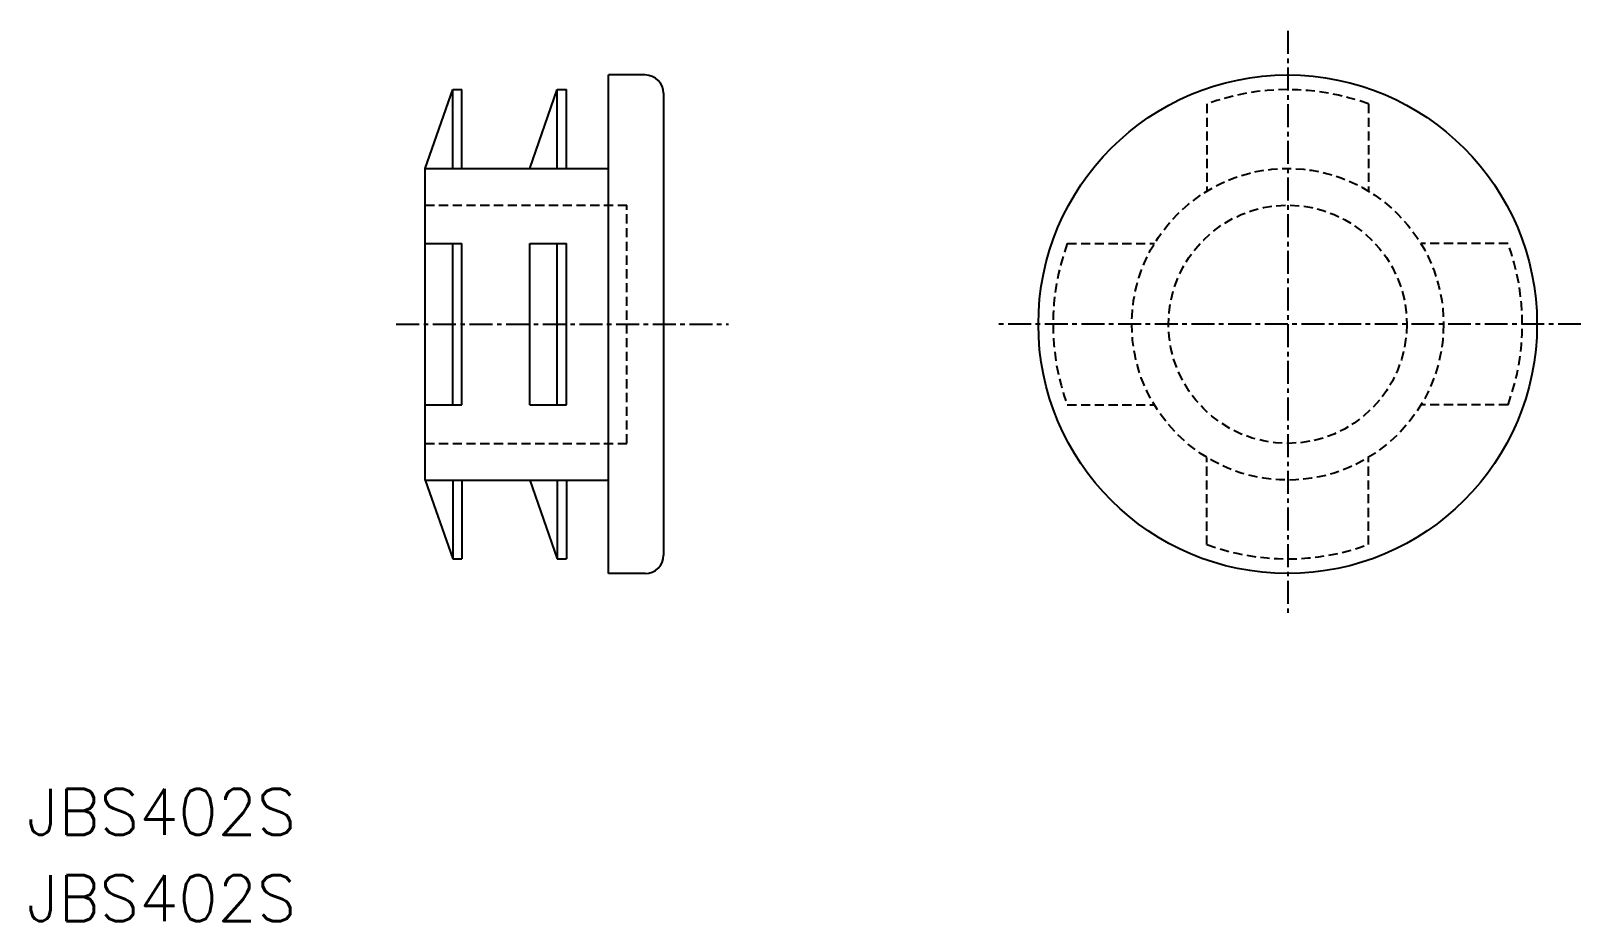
# Model space of a CAD drawing. Extents: x 2.1 to 86.6, y 2.5 to 51.
import ezdxf

# ---------------------------------------------------------------- set-up
doc = ezdxf.new("R2010")
doc.units = 0
doc.linetypes.add('CENTER', pattern=[2, 1.25, -0.25, 0.25, -0.25])
doc.linetypes.add('DASHED', pattern=[0.75, 0.5, -0.25])
doc.layers.get('0').update_dxf_attribs({"linetype": 'CONTINUOUS'})
doc.layers.add('CENTER', color=1, linetype='CENTER')
doc.styles.get("Standard").update_dxf_attribs({"font": 'txt.shx', "bigfont": 'extfont2.shx'})

msp = doc.modelspace()

# ---------------------------------------------------------------- linework, layer by layer
at = {"color": 7, "linetype": 'CONTINUOUS'}
for p, q in [((35.581, 48.626), (33.581, 48.626)), ((33.581, 21.426), (33.581, 48.626)), ((23.581, 43.526), (25.081, 47.826)), ((25.081, 43.526), (25.081, 47.826)), ((25.081, 47.826), (25.581, 47.826)), ((25.581, 43.526), (25.581, 47.826)), ((29.281, 43.526), (30.781, 47.826)), ((30.781, 43.526), (30.781, 47.826)), ((30.781, 47.826), (31.281, 47.826)), ((31.281, 43.526), (31.281, 47.826)), ((36.581, 47.626), (36.581, 22.426)), ((23.581, 26.526), (23.581, 43.526)), ((23.581, 43.526), (33.581, 43.526)), ((23.581, 39.428), (25.581, 39.428)), ((25.081, 30.624), (25.081, 39.428)), ((25.581, 30.624), (25.581, 39.428)), ((29.281, 39.428), (31.281, 39.428)), ((29.281, 30.624), (29.281, 39.428)), ((30.781, 30.624), (30.781, 39.428)), ((31.281, 30.624), (31.281, 39.428)), ((23.581, 30.624), (25.581, 30.624)), ((29.281, 30.624), (31.281, 30.624)), ((23.581, 26.526), (25.081, 22.226)), ((23.581, 26.526), (25.081, 22.226)), ((23.581, 26.526), (25.081, 22.226)), ((23.581, 26.526), (33.581, 26.526)), ((25.081, 26.526), (25.081, 22.226)), ((25.081, 26.526), (25.081, 22.226)), ((25.081, 26.526), (25.081, 22.226)), ((25.581, 26.526), (29.281, 26.526)), ((25.581, 26.526), (25.581, 22.226)), ((25.581, 26.526), (25.581, 22.226)), ((25.581, 26.526), (25.581, 22.226)), ((29.281, 26.526), (30.781, 22.226)), ((29.281, 26.526), (30.781, 22.226)), ((29.281, 26.526), (30.781, 22.226)), ((30.781, 26.526), (30.781, 22.226)), ((30.781, 26.526), (30.781, 22.226)), ((30.781, 26.526), (30.781, 22.226)), ((31.281, 26.526), (31.281, 22.226)), ((31.281, 26.526), (31.281, 22.226)), ((31.281, 26.526), (31.281, 22.226)), ((25.081, 22.226), (25.581, 22.226)), ((25.081, 22.226), (25.581, 22.226)), ((25.081, 22.226), (25.581, 22.226)), ((30.781, 22.226), (31.281, 22.226)), ((30.781, 22.226), (31.281, 22.226)), ((30.781, 22.226), (31.281, 22.226)), ((35.581, 21.426), (33.581, 21.426))]:
    msp.add_line(p, q, dxfattribs=at)
at = {"color": 3, "linetype": 'DASHED'}
for p, q in [((66.225, 47.045), (66.225, 42.297)), ((75.03, 47.045), (75.03, 42.297)), ((23.581, 41.526), (34.581, 41.526)), ((34.581, 28.526), (34.581, 41.526)), ((58.608, 39.428), (63.356, 39.428)), ((82.647, 39.428), (77.899, 39.428)), ((58.608, 30.624), (63.356, 30.624)), ((82.647, 30.624), (77.899, 30.624)), ((23.581, 28.526), (34.581, 28.526)), ((66.225, 23.007), (66.225, 27.755)), ((75.03, 23.007), (75.03, 27.755))]:
    msp.add_line(p, q, dxfattribs=at)
at = {"color": 7, "linetype": 'CONTINUOUS'}
msp.add_circle((70.627, 35.026), 13.6, dxfattribs=at)
at = {"color": 3, "linetype": 'DASHED'}
for radius in [8.5, 6.5]:
    msp.add_circle((70.627, 35.026), radius, dxfattribs=at)
at = {"color": 7, "linetype": 'CONTINUOUS'}
for centre, start, end in [((35.581, 47.626), 0, 90), ((35.581, 22.426), 270, 0)]:
    msp.add_arc(centre, 1, start, end, dxfattribs=at)
at = {"color": 3, "linetype": 'DASHED'}
for start, end in [(69.88401, 110.11599), (159.88401, 200.11599), (339.88401, 20.11599), (249.88401, 290.11599)]:
    msp.add_arc((70.627, 35.026), 12.8, start, end, dxfattribs=at)
at = {"layer": 'CENTER', "color": 1, "linetype": 'CENTER'}
for p, q in [((70.627, 51.026), (70.627, 19.026)), ((21.998, 35.026), (40.125, 35.026)), ((86.627, 35.026), (54.627, 35.026))]:
    msp.add_line(p, q, dxfattribs=at)

# ---------------------------------------------------------------- texts
at = {"layer": 'CENTER', "color": 7, "linetype": 'CONTINUOUS'}
for p in [(1.864, 7.174), (1.864, 2.469)]:
    msp.add_text('JBS402S', height=2.5, dxfattribs=at).set_placement(p)

doc.saveas('drawing.dxf')
